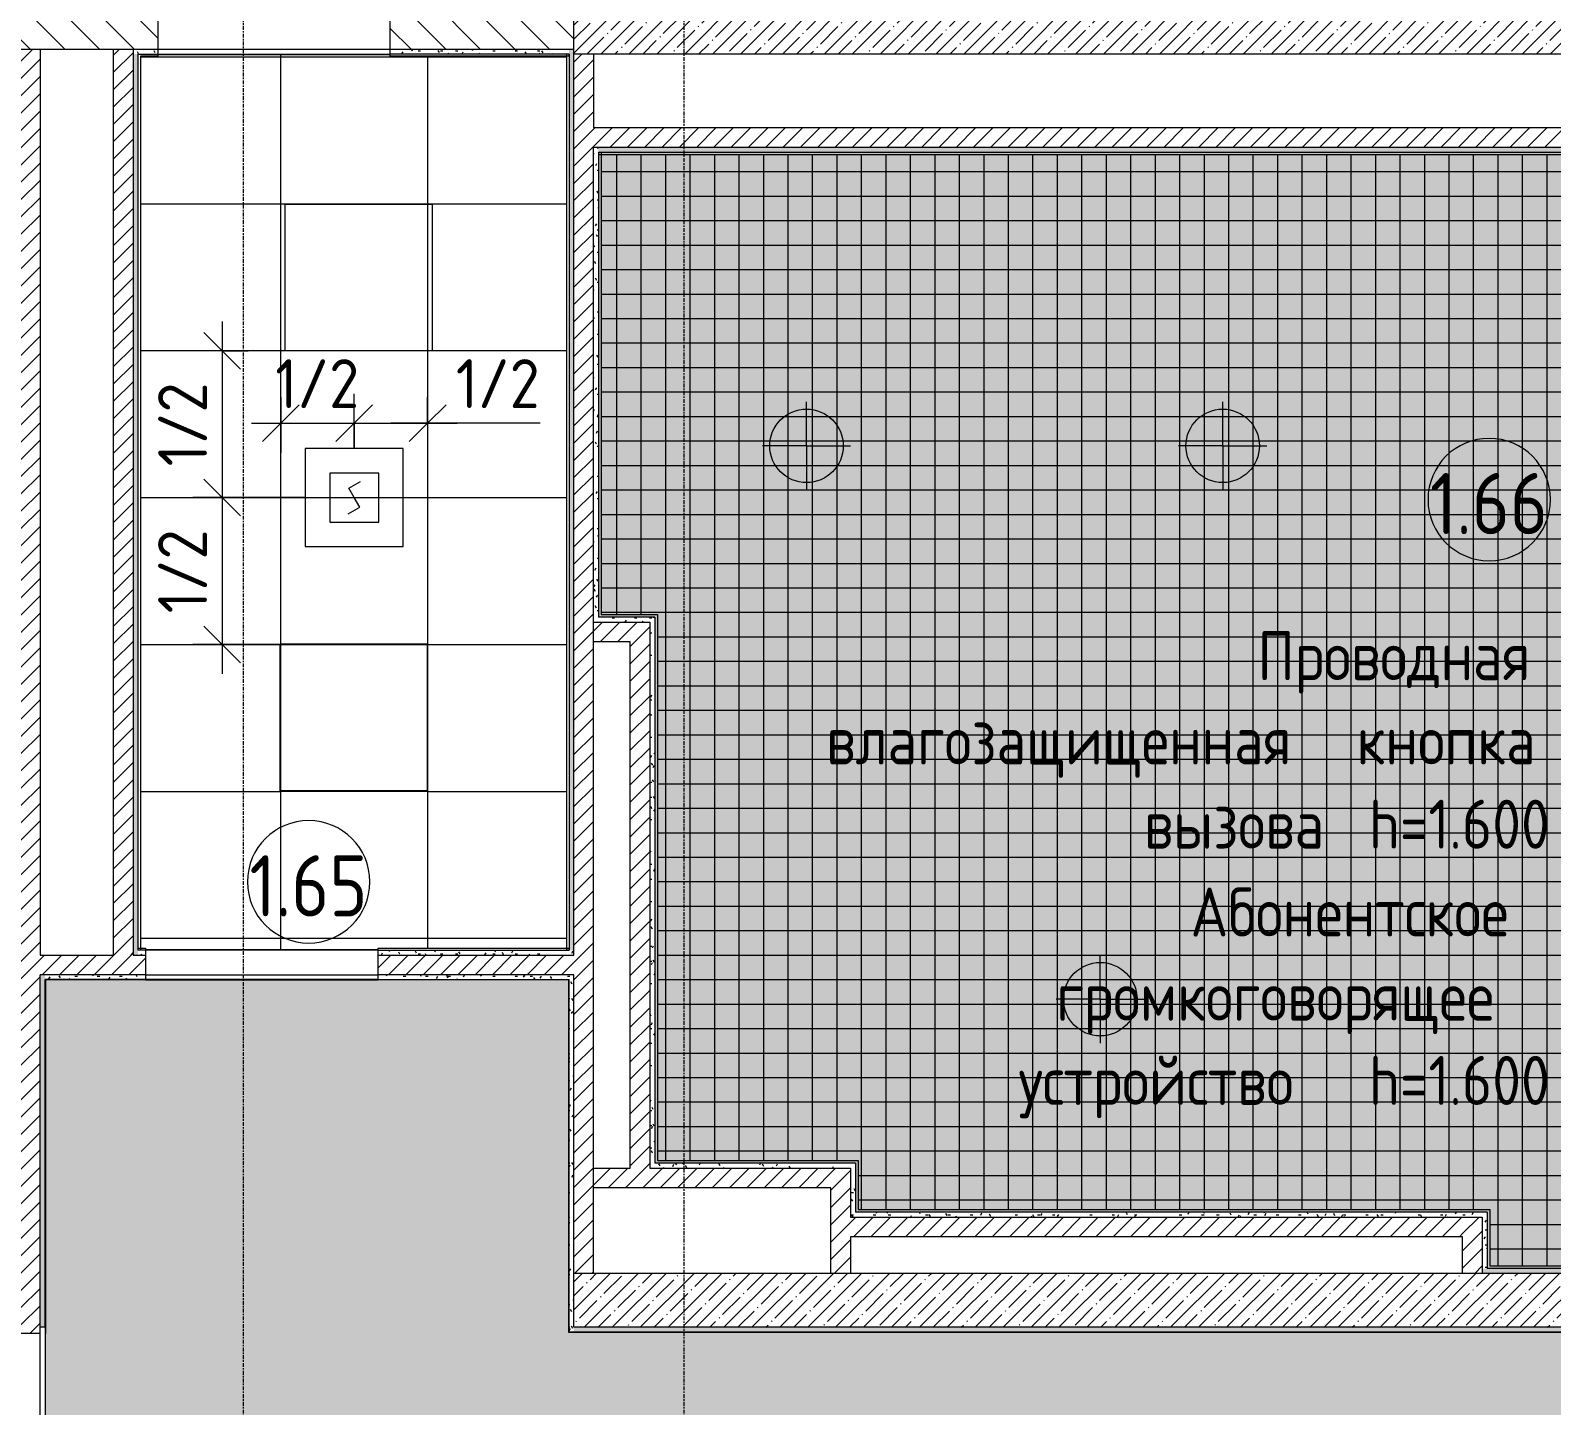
# Model space of a CAD drawing. Header units: millimetres. Extents: x 81610 to 276841, y -8553 to 29000.
# Drawn here: x 91990 to 98203, y 4860 to 10477 of the extents above; entities that cross this region are included whole.
import ezdxf

# ---------------------------------------------------------------- set-up
doc = ezdxf.new("R2010")
doc.units = ezdxf.units.MM
doc.linetypes.add('Осевая', pattern=[31.75, 6.35, -4.7625, 15.875, -4.7625])
for name, color, linetype, lineweight in [('A-ANNO-DIMS', 7, 'Continuous', 9), ('A-ANNO-DIMS-100', 7, 'Continuous', 9), ('A-ANNO-NOTE', 7, 'Continuous', 9), ('A-AREA-IDEN', 7, 'Continuous', 9), ('A-CLNG-PATT', 7, 'Continuous', 9), ('A-WALL', 7, 'Continuous', 9), ('I-WALL', 7, 'Continuous', 9), ('Q-SPCQ', 7, 'Continuous', 9), ('Оси-2', 7, 'Осевая', 9)]:
    doc.layers.add(name, color=color, linetype=linetype, lineweight=lineweight)
for name, color, linetype, lineweight, true_color in [('A-CLNG-1', 7, 'Continuous', 9, 0xeaeaea), ('A-WALL-1', 7, 'Continuous', 9, 0x3c3c3c), ('A-WALL-FNSH-1', 7, 'Continuous', 9, 0x3c3c3c), ('G-ANNO-TEXT-1', 7, 'Continuous', 9, 0x3c3c3c), ('I-WALL-1', 7, 'Continuous', 9, 0x535353), ('Q-SPCQ-4', 1, 'Continuous', 9, 0xff0000)]:
    doc.layers.add(name, color=color, linetype=linetype, lineweight=lineweight, true_color=true_color)
doc.layers.add('A-CLNG-PATT-1', color=7, linetype='Continuous', lineweight=9, transparency=1)
doc.styles.add('GOST Common', font='GOST_Common.ttf', dxfattribs={"width": 0.9, "height": 250})
doc.styles.add('GOST Common_1', font='GOST_Common.ttf', dxfattribs={"width": 0.9, "height": 200})
doc.styles.add('ISOCPEUR_1', font='isocpeur.ttf', dxfattribs={"width": 0.9, "height": 200})
doc.dimstyles.new('ISO-2_0_0_9К_Средний_округл2', dxfattribs={"dimscale": 304.8, "dimtxt": 199.196235, "dimasz": 0.492126, "dimexe": 0.393701, "dimexo": 0, "dimgap": 0, "dimtad": 1, "dimdec": 0, "dimrnd": 10, "dimzin": 0, "dimdsep": 46, "dimtxsty": 'ISOCPEUR_1', "dimblk1": 'OBLIQUE', "dimblk2": 'OBLIQUE', "dimsah": 1, "dimcen": 0.09, "dimdle": 0.393701, "dimazin": 0, "dimtfac": 1, "dimtdec": 4, "dimtix": 1, "dimtmove": 0, "dimatfit": 3, "dimfxl": 1, "dimtvp": 1, "dimtolj": 1, "dimtzin": 0, "dimarcsym": 2})
doc.dimstyles.new('ISO-2_0_0_9К_Средний_округл2_1', dxfattribs={"dimscale": 304.8, "dimtxt": 199.196235, "dimasz": 0.492126, "dimexe": 0.393701, "dimexo": 0, "dimgap": 0, "dimtad": 1, "dimdec": 0, "dimrnd": 10, "dimzin": 0, "dimdsep": 46, "dimtxsty": 'ISOCPEUR_1', "dimblk1": 'OBLIQUE', "dimblk2": 'OBLIQUE', "dimsah": 1, "dimcen": 0.09, "dimdle": 0.393701, "dimazin": 0, "dimtfac": 1, "dimtdec": 4, "dimtix": 1, "dimtmove": 1, "dimatfit": 3, "dimfxl": 1, "dimtvp": 1, "dimtolj": 1, "dimtzin": 0, "dimarcsym": 2})
pattern_1 = [(45, (0, 0), (-35.35534, 35.35534), [])]
pattern_2 = [(45, (0, 0), (-57.024626, 57.024626), []), (45, (57.025, 0), (-57.024626, 57.024626), [100.806, -20.161, 3.353, -16.808])]
pattern_3 = [(0, (0, 0), (121.92, 30.48), [10.058, -81.382, 10.058, -81.382, -487.68]), (0, (0, 0), (121.92, 30.48), [-182.88, 10.058, -172.822, 10.058, -81.382, -213.36]), (0, (0, 0), (121.92, 30.48), [-457.2, 10.058, -50.902, 10.058, -142.342]), (120, (45.72, 15.24), (-87.356454, 90.345817), [10.058, -81.382, 10.058, -81.382, -487.68]), (120, (45.72, 15.24), (-87.356454, 90.345817), [-182.88, 10.058, -172.822, 10.058, -81.382, -213.36]), (120, (45.72, 15.24), (-87.356454, 90.345817), [-457.2, 10.058, -50.902, 10.058, -142.342]), (240, (60.96, 76.2), (-34.563546, -120.825817), [10.058, -81.382, 10.058, -81.382, -487.68]), (240, (60.96, 76.2), (-34.563546, -120.825817), [-182.88, 10.058, -172.822, 10.058, -81.382, -213.36]), (240, (60.96, 76.2), (-34.563546, -120.825817), [-457.2, 10.058, -50.902, 10.058, -142.342])]

# ---------------------------------------------------------------- blocks, each defined once
blk = doc.blocks.new('Извещатель потолочный - Монтируемые на перекрытии-33237715-Сводный план потолков 1 этажа в осях 23-33')
at = {"layer": 'Q-SPCQ'}
for p, q in [((-300, 300), (-300, -100)), ((100, 300), (-300, 300)), ((100, -100), (100, 300)), ((0, 200), (-200, 200)), ((-200, 200), (-200, 0)), ((0, 0), (0, 200)), ((-122.5, 139), (-74.9, 166.5)), ((-100, 100), (-122.5, 139)), ((-77.5, 61), (-100, 100)), ((-200, 0), (0, 0)), ((-125.1, 33.5), (-77.5, 61)), ((-300, -100), (100, -100))]:
    blk.add_line(p, q, dxfattribs=at)
blk = doc.blocks.new('Марка_Помещения - Номер-25198446-Сводный план потолков 1 этажа в осях 23-33')
at = {"layer": 'A-AREA-IDEN'}
for start, end in [(360, 180), (180, 360)]:
    blk.add_arc((0, 0), 2.5, start, end, dxfattribs=at)
blk = doc.blocks.new('DIMBLOCK145-Сводный план потолков 1 этажа в осях 23-33')
at = {"layer": 'A-ANNO-DIMS-100'}
for p, q in [((93012.5, 8978.9), (93012.5, 8752.8)), ((93012.5, 8872.8), (93012.5, 8978.9)), ((93312.5, 8768.5), (93312.5, 8992.8)), ((92892.5, 8872.8), (93312.5, 8872.8)), ((93312.5, 8872.8), (93312.5, 8768.5))]:
    blk.add_line(p, q, dxfattribs=at)
at = {"layer": 'A-ANNO-DIMS-100', "lineweight": 20}
for p, q in [((93012.5, 8872.8), (93087.5, 8947.8)), ((93312.5, 8872.8), (93387.5, 8947.8)), ((93012.5, 8872.8), (92937.5, 8797.8)), ((93312.5, 8872.8), (93237.5, 8797.8))]:
    blk.add_line(p, q, dxfattribs=at)
at = {"layer": 'A-ANNO-DIMS-100', "color": 0, "insert": (92990.1, 9134.1), "char_height": 200, "width": 413.715, "attachment_point": 1, "line_spacing_factor": 1.149209, "style": 'ISOCPEUR_1'}
blk.add_mtext('1/2', dxfattribs=at)
blk = doc.blocks.new('_Oblique')
at = {"color": 0, "linetype": 'ByBlock', "lineweight": -2}
blk.add_line((-0.5, -0.5), (0.5, 0.5), dxfattribs=at)
blk = doc.blocks.new('DIMBLOCK146-Сводный план потолков 1 этажа в осях 23-33')
at = {"layer": 'A-ANNO-DIMS-100'}
for p, q in [((93312.5, 8768.5), (93312.5, 8992.8)), ((93612.5, 8978.9), (93612.5, 8752.8)), ((93612.5, 8872.8), (93612.5, 8978.9)), ((93312.5, 8872.8), (93732.5, 8872.8)), ((93312.5, 8872.8), (93312.5, 8768.5)), ((93627.7, 8872.8), (93462.5, 8872.8)), ((94072.5, 8872.8), (93627.7, 8872.8))]:
    blk.add_line(p, q, dxfattribs=at)
at = {"layer": 'A-ANNO-DIMS-100', "lineweight": 20}
for p, q in [((93312.5, 8872.8), (93387.5, 8947.8)), ((93612.5, 8872.8), (93687.5, 8947.8)), ((93312.5, 8872.8), (93237.5, 8797.8)), ((93612.5, 8872.8), (93537.5, 8797.8))]:
    blk.add_line(p, q, dxfattribs=at)
at = {"layer": 'A-ANNO-DIMS-100', "color": 0, "insert": (93727.7, 9134.1), "char_height": 200, "width": 413.715, "attachment_point": 1, "line_spacing_factor": 1.149209, "style": 'ISOCPEUR_1'}
blk.add_mtext('1/2', dxfattribs=at)
blk = doc.blocks.new('DIMBLOCK147-Сводный план потолков 1 этажа в осях 23-33')
at = {"layer": 'A-ANNO-DIMS-100'}
for p, q in [((92772.8, 9288.5), (92772.8, 8568.5)), ((92878.9, 9168.5), (92652.8, 9168.5)), ((92772.8, 9168.5), (92878.9, 9168.5)), ((93112.5, 8568.5), (92652.8, 8568.5)), ((92772.8, 8568.5), (93112.5, 8568.5))]:
    blk.add_line(p, q, dxfattribs=at)
at = {"layer": 'A-ANNO-DIMS-100', "lineweight": 20}
for p, q in [((92772.8, 9168.5), (92697.8, 9243.5)), ((92772.8, 9168.5), (92847.8, 9093.5)), ((92772.8, 8568.5), (92697.8, 8643.5)), ((92772.8, 8568.5), (92847.8, 8493.5))]:
    blk.add_line(p, q, dxfattribs=at)
at = {"layer": 'A-ANNO-DIMS-100', "color": 0, "insert": (92511.5, 8696.1), "char_height": 200, "width": 413.715, "attachment_point": 1, "rotation": 90, "line_spacing_factor": 1.149209, "style": 'ISOCPEUR_1'}
blk.add_mtext('1/2', dxfattribs=at)
blk = doc.blocks.new('DIMBLOCK148-Сводный план потолков 1 этажа в осях 23-33')
at = {"layer": 'A-ANNO-DIMS-100', "lineweight": 20}
for p, q in [((92772.8, 8568.5), (92697.8, 8643.5)), ((92772.8, 8568.5), (92847.8, 8493.5)), ((92772.8, 7968.5), (92697.8, 8043.5)), ((92772.8, 7968.5), (92847.8, 7893.5))]:
    blk.add_line(p, q, dxfattribs=at)
at = {"layer": 'A-ANNO-DIMS-100'}
for p, q in [((93112.5, 8568.5), (92652.8, 8568.5)), ((92772.8, 8568.5), (92772.8, 7848.5)), ((92772.8, 8568.5), (93112.5, 8568.5)), ((93012.5, 7968.5), (92652.8, 7968.5)), ((92772.8, 7968.5), (93012.5, 7968.5))]:
    blk.add_line(p, q, dxfattribs=at)
at = {"layer": 'A-ANNO-DIMS-100', "color": 0, "insert": (92511.5, 8096.1), "char_height": 200, "width": 413.715, "attachment_point": 1, "rotation": 90, "line_spacing_factor": 1.149209, "style": 'ISOCPEUR_1'}
blk.add_mtext('1/2', dxfattribs=at)

msp = doc.modelspace()

# ---------------------------------------------------------------- hatches: boundary and pattern name
at = {"layer": 'A-CLNG-PATT'}
h = msp.add_hatch(dxfattribs=at)
h.set_pattern_fill('FP_36', color=256, style=0, pattern_type=2)
h.set_pattern_definition([(90, (93012.5, 7968.5), (-600, 4e-14), []), (180, (93012.5, 7968.5), (-7e-14, -600), [])])
h.paths.add_polyline_path([(92604.6, 6720), (93410, 6720), (93410, 6729), (94181, 6730.1), (94181, 10371), (93460, 10371), (93460, 10380), (92510, 10380), (92510, 10371), (92439, 10370.6), (92439, 6729), (92460, 6729), (92460, 6720)])
h.paths.add_polyline_path([(93012.5, 7368.5), (93012.5, 7968.5), (93612.5, 7968.5), (93612.5, 7368.5)])
h.paths.add_polyline_path([(93612.5, 9168.5), (93012.5, 9168.5), (93012.5, 9768.5), (93612.5, 9768.5)])
h = msp.add_hatch(dxfattribs=at)
h.set_pattern_fill('FP_33', color=256, style=0, pattern_type=2)
h.set_pattern_definition([(0, (97685, 7700), (0, -100), []), (270, (97685, 7700), (-100, -6e-15), [])])
h.paths.add_polyline_path([(100710, 5420), (100710, 5431), (101049, 5431), (101049, 9969), (94321, 9969), (94321, 8091), (94551, 8091), (94551.1, 5861), (95371, 5861), (95371, 5661), (97951, 5661), (97951, 5431), (99660, 5431), (99660, 5420), (100685, 5420)])
h.paths.add_polyline_path([(99284.5, 5501.7), (99234.5, 5501.7), (99234.5, 5516.7), (99284.5, 5516.7)])
h.paths.add_polyline_path([(99434.5, 5501.7), (99434.5, 5516.7), (99484.5, 5516.7), (99484.5, 5501.7)])
at = {"layer": 'A-CLNG-PATT-1'}
h = msp.add_hatch(color=256, dxfattribs=at)
h.paths.add_polyline_path([(101883, 170), (105510, 170), (105510, 520), (106030, 520), (106030, 170), (107110, 170), (107110, 10380), (101630, 10379), (101630, 520), (101871, 520), (101871, 170)])
h.paths.add_polyline_path([(92604.6, 170), (97058.1, 170), (97058.1, 520), (98150, 520), (98150, 170), (101550, 171), (101550, 521), (101570, 521), (101569, 5160), (94190, 5160), (94189, 6600), (92050, 6599), (92050, 525), (92446, 525), (92446, 170)])
h.paths.add_polyline_path([(100860, 5139), (100860, 5159), (100960, 5159), (100960, 5139)])
h.paths.add_polyline_path([(100235, 5139), (100135, 5139), (100135, 5159), (100235, 5159)])
h = msp.add_hatch(color=256, dxfattribs=at)
h.paths.add_polyline_path([(100710, 5420), (100710, 5431), (101049, 5431), (101049, 9969), (94321, 9969), (94321, 8091), (94551, 8091), (94551.1, 5861), (95371, 5861), (95371, 5661), (97951, 5661), (97951, 5431), (99660, 5431), (99660, 5420), (100685, 5420)])
h.paths.add_polyline_path([(99284.5, 5501.7), (99234.5, 5501.7), (99234.5, 5516.7), (99284.5, 5516.7)])
h.paths.add_polyline_path([(99434.5, 5501.7), (99434.5, 5516.7), (99484.5, 5516.7), (99484.5, 5501.7)])
at = {"layer": 'I-WALL'}
h = msp.add_hatch(dxfattribs=at)
h.set_pattern_fill('FP_4', color=256, style=0, pattern_type=2)
h.set_pattern_definition([(135, (0, 0), (-70.71068, -70.71068), [])])
h.paths.add_polyline_path([(107130, 10400), (107130, 10600), (105095, 10600), (105095, 10400), (106071.9, 10400)])
h.paths.add_polyline_path([(103378.4, 10400), (103645, 10400), (103645, 10600), (101610, 10600), (101610, 10400), (102031.7, 10400)])
h.paths.add_polyline_path([(93951.3, 10400), (94210, 10400), (94210, 10600), (93460, 10600), (93460, 10400)])
h.paths.add_polyline_path([(91950, 10400), (92510, 10400), (92510, 10600), (91385, 10600), (91385, 10400), (91931.2, 10400)])
h.paths.add_polyline_path([(89610, 10400), (89985, 10400), (89985, 10600), (89610, 10600), (89610, 10463.7)])
h = msp.add_hatch(dxfattribs=at)
h.set_pattern_fill('FP_2', color=256, style=0, pattern_type=2)
h.set_pattern_definition(pattern_2)
h.paths.add_polyline_path([(101610, 10380), (101610, 10600), (94210, 10600), (94210, 10380), (100685, 10380)])
h = msp.add_hatch(dxfattribs=at)
h.set_pattern_fill('FP_3', color=256, style=0, pattern_type=2)
h.set_pattern_definition(pattern_1)
h.paths.add_polyline_path([(92030, 100), (92030, 3755), (91950, 3755), (91950, 100)])
h.paths.add_polyline_path([(92030, 5155), (92030, 10400), (91950, 10400), (91950, 5155)])
h = msp.add_hatch(dxfattribs=at)
h.set_pattern_fill('FP_3', color=256, style=0, pattern_type=2)
h.set_pattern_definition(pattern_1)
h.paths.add_polyline_path([(92410, 6700), (92410, 10400), (92330, 10400), (92330, 6700)])
h = msp.add_hatch(dxfattribs=at)
h.set_pattern_fill('FP_31', color=256, style=0, pattern_type=2)
h.set_pattern_definition(pattern_3)
h.paths.add_polyline_path([(92510, 10380), (92510, 10400), (92410, 10400), (92410, 10380), (92430, 10380)])
h.paths.add_polyline_path([(94190, 10380), (94190, 10400), (93460, 10400), (93460, 10380), (94181, 10380)])
h = msp.add_hatch(dxfattribs=at)
h.set_pattern_fill('FP_31', color=256, style=0, pattern_type=2)
h.set_pattern_definition(pattern_3)
h.paths.add_polyline_path([(92410, 6700), (92430, 6700), (92430, 10380), (92410, 10380), (92410, 9999.4)])
h = msp.add_hatch(dxfattribs=at)
h.set_pattern_fill('FP_31', color=256, style=0, pattern_type=2)
h.set_pattern_definition(pattern_3)
h.paths.add_polyline_path([(94210, 6720), (94210, 10400), (94190, 10400), (94190, 6720)])
h = msp.add_hatch(dxfattribs=at)
h.set_pattern_fill('FP_3', color=256, style=0, pattern_type=2)
h.set_pattern_definition(pattern_1)
h.paths.add_polyline_path([(94290, 5400), (94290, 10380), (94210, 10380), (94210, 5400)])
h = msp.add_hatch(dxfattribs=at)
h.set_pattern_fill('FP_3', color=256, style=0, pattern_type=2)
h.set_pattern_definition(pattern_1)
h.paths.add_polyline_path([(101080, 10000), (101080, 10080), (94290, 10080), (94290, 10000), (100685, 10000)])
h = msp.add_hatch(dxfattribs=at)
h.set_pattern_fill('FP_31', color=256, style=0, pattern_type=2)
h.set_pattern_definition(pattern_3)
h.paths.add_polyline_path([(94290, 8060), (94310, 8060), (94310, 10000), (94290, 9999.4), (94290, 8142.3)])
h = msp.add_hatch(dxfattribs=at)
h.set_pattern_fill('FP_31', color=256, style=0, pattern_type=2)
h.set_pattern_definition(pattern_3)
h.paths.add_polyline_path([(101080, 9980), (101080, 10000), (94310, 9999.4), (94310, 9980), (101060, 9980)])
for points in [[(94310, 8080), (94321, 8080), (94321, 9980), (94310, 9980), (94310, 8142.3)], [(101060, 9969), (101060, 9980), (94310, 9980), (94310, 9969), (100685, 9969)], [(94551, 8080), (94551, 8091), (94321, 8091), (94321, 8080), (94540, 8080)], [(94551, 5850), (94551, 8080), (94540, 8080), (94540, 5850)], [(95371, 5850), (95371, 5861), (94551, 5861), (94551, 5850), (95360, 5850)], [(95371, 5650), (95371, 5850), (95360, 5850), (95360, 5650)], [(97951, 5650), (97951, 5661), (95371, 5661), (95371, 5650), (97940, 5650)], [(97951, 5420), (97951, 5650), (97940, 5650), (97940, 5420)]]:
    msp.add_hatch(color=256, dxfattribs=at).paths.add_polyline_path(points)
h = msp.add_hatch(dxfattribs=at)
h.set_pattern_fill('FP_31', color=256, style=0, pattern_type=2)
h.set_pattern_definition(pattern_3)
h.paths.add_polyline_path([(94310, 8060), (94520, 8060), (94520, 8080), (94310, 8080)])
h = msp.add_hatch(dxfattribs=at)
h.set_pattern_fill('FP_31', color=256, style=0, pattern_type=2)
h.set_pattern_definition(pattern_3)
h.paths.add_polyline_path([(94520, 5850), (94540, 5850), (94540, 8080), (94520, 8080), (94520, 6285.1)])
h = msp.add_hatch(dxfattribs=at)
h.set_pattern_fill('FP_3', color=256, style=0, pattern_type=2)
h.set_pattern_definition(pattern_1)
h.paths.add_polyline_path([(94290, 7980), (94520, 7980), (94520, 8060), (94290, 8060)])
h = msp.add_hatch(dxfattribs=at)
h.set_pattern_fill('FP_3', color=256, style=0, pattern_type=2)
h.set_pattern_definition(pattern_1)
h.paths.add_polyline_path([(94520, 5830), (94520, 7980), (94440, 7980), (94440, 5830)])
h = msp.add_hatch(dxfattribs=at)
h.set_pattern_fill('FP_31', color=256, style=0, pattern_type=2)
h.set_pattern_definition(pattern_3)
h.paths.add_polyline_path([(92460, 6700), (92460, 6720), (92430, 6720), (92430, 6700)])
h.paths.add_polyline_path([(94210, 6700), (94210, 6720), (93410, 6720), (93410, 6700), (93951.3, 6700)])
h = msp.add_hatch(dxfattribs=at)
h.set_pattern_fill('FP_3', color=256, style=0, pattern_type=2)
h.set_pattern_definition(pattern_1)
h.paths.add_polyline_path([(94210, 6620), (94210, 6700), (93410, 6700), (93410, 6620), (93951.3, 6620)])
h.paths.add_polyline_path([(92030, 6620), (92460, 6620), (92460, 6700), (92030, 6700)])
h = msp.add_hatch(dxfattribs=at)
h.set_pattern_fill('FP_31', color=256, style=0, pattern_type=2)
h.set_pattern_definition(pattern_3)
h.paths.add_polyline_path([(92030, 525), (92050, 525), (92050, 3730), (92030, 3730), (92030, 713.7)])
h.paths.add_polyline_path([(92050, 5180), (92050, 6620), (92030, 6620), (92030, 5180)])
h = msp.add_hatch(dxfattribs=at)
h.set_pattern_fill('FP_31', color=256, style=0, pattern_type=2)
h.set_pattern_definition(pattern_3)
h.paths.add_polyline_path([(94210, 6600), (94210, 6620), (93410, 6620), (93410, 6600), (94190, 6600)])
h.paths.add_polyline_path([(92460, 6600), (92460, 6620), (92050, 6620), (92050, 6600)])
h = msp.add_hatch(dxfattribs=at)
h.set_pattern_fill('FP_31', color=256, style=0, pattern_type=2)
h.set_pattern_definition(pattern_3)
h.paths.add_polyline_path([(94190, 5160), (94210, 5160), (94210, 6600), (94190, 6600), (94190, 6285.1)])
h = msp.add_hatch(dxfattribs=at)
h.set_pattern_fill('FP_31', color=256, style=0, pattern_type=2)
h.set_pattern_definition(pattern_3)
h.paths.add_polyline_path([(95298, 5830), (95340, 5830), (95340, 5850), (94520, 5850), (94520, 5830)])
h = msp.add_hatch(dxfattribs=at)
h.set_pattern_fill('FP_31', color=256, style=0, pattern_type=2)
h.set_pattern_definition(pattern_3)
h.paths.add_polyline_path([(95340, 5650), (95360, 5650), (95360, 5850), (95340, 5850), (95340, 5830)])
h = msp.add_hatch(dxfattribs=at)
h.set_pattern_fill('FP_3', color=256, style=0, pattern_type=2)
h.set_pattern_definition(pattern_1)
h.paths.add_polyline_path([(95260, 5750), (95260, 5830), (94290, 5830), (94290, 5750)])
h = msp.add_hatch(dxfattribs=at)
h.set_pattern_fill('FP_3', color=256, style=0, pattern_type=2)
h.set_pattern_definition(pattern_1)
h.paths.add_polyline_path([(95298, 5400), (95340, 5400), (95340, 5830), (95260, 5830), (95260, 5400)])
h = msp.add_hatch(dxfattribs=at)
h.set_pattern_fill('FP_31', color=256, style=0, pattern_type=2)
h.set_pattern_definition(pattern_3)
h.paths.add_polyline_path([(97920, 5630), (97920, 5650), (95340, 5650), (95340, 5630), (96644.8, 5630)])
h = msp.add_hatch(dxfattribs=at)
h.set_pattern_fill('FP_3', color=256, style=0, pattern_type=2)
h.set_pattern_definition(pattern_1)
h.paths.add_polyline_path([(97840, 5550), (97840, 5630), (95340, 5630), (95340, 5550), (96644.8, 5550)])
h = msp.add_hatch(dxfattribs=at)
h.set_pattern_fill('FP_3', color=256, style=0, pattern_type=2)
h.set_pattern_definition(pattern_1)
h.paths.add_polyline_path([(97840, 5400), (97920, 5400), (97920, 5630), (97840, 5630), (97840, 5550)])
h = msp.add_hatch(dxfattribs=at)
h.set_pattern_fill('FP_31', color=256, style=0, pattern_type=2)
h.set_pattern_definition(pattern_3)
h.paths.add_polyline_path([(97920, 5420), (97940, 5420), (97940, 5650), (97920, 5650), (97920, 5630)])
h = msp.add_hatch(dxfattribs=at)
h.set_pattern_fill('FP_31', color=256, style=0, pattern_type=2)
h.set_pattern_definition(pattern_3)
h.paths.add_polyline_path([(101080, 5400), (101080, 5420), (100710, 5420), (100710, 5400)])
h.paths.add_polyline_path([(99660, 5400), (99660, 5420), (97920, 5420), (97920, 5400), (97991.5, 5400)])
h = msp.add_hatch(color=256, dxfattribs=at)
h.paths.add_polyline_path([(100710, 5420), (101060, 5420), (101060, 5431), (100710, 5431)])
h.paths.add_polyline_path([(99660, 5420), (99660, 5431), (97951, 5431), (97951, 5420), (97991.5, 5420)])
h = msp.add_hatch(dxfattribs=at)
h.set_pattern_fill('FP_2', color=256, style=0, pattern_type=2)
h.set_pattern_definition(pattern_2)
h.paths.add_polyline_path([(101610, 5180), (101610, 5400), (100710, 5400), (100710, 5180), (101570, 5180)])
h.paths.add_polyline_path([(99660, 5180), (99660, 5400), (94210, 5400), (94210, 5180), (97991.5, 5180)])
h = msp.add_hatch(dxfattribs=at)
h.set_pattern_fill('FP_31', color=256, style=0, pattern_type=2)
h.set_pattern_definition(pattern_3)
h.paths.add_polyline_path([(101570, 5160), (101570, 5180), (100710, 5180), (100710, 5160), (101569, 5160)])
h.paths.add_polyline_path([(99660, 5160), (99660, 5180), (94210, 5180), (94210, 5160), (97991.5, 5160)])

# ---------------------------------------------------------------- linework, layer by layer
at = {"layer": 'A-ANNO-NOTE'}
for p, q in [((93030.4, 9767.7), (93630.4, 9767.7)), ((93030.4, 9167.7), (93030.4, 9767.7)), ((93630.4, 9767.7), (93630.4, 9167.7)), ((93630.4, 9167.7), (93030.4, 9167.7)), ((95160, 8780), (95160, 8960)), ((96860, 8780), (96860, 8960)), ((95160, 8780), (94980, 8780)), ((95160, 8780), (95160, 8600)), ((95160, 8780), (95340, 8780)), ((96860, 8780), (96680, 8780)), ((96860, 8780), (96860, 8600)), ((96860, 8780), (97040, 8780)), ((93010, 7971), (93610, 7971)), ((93010, 7371), (93010, 7971)), ((93610, 7971), (93610, 7371)), ((93610, 7371), (93010, 7371)), ((96360, 6520), (96360, 6700)), ((96360, 6520), (96180, 6520)), ((96360, 6520), (96360, 6340)), ((96360, 6520), (96540, 6520))]:
    msp.add_line(p, q, dxfattribs=at)
for centre in [(95160, 8780), (96860, 8780), (96360, 6520)]:
    msp.add_circle(centre, 150, dxfattribs=at)
at = {"layer": 'A-CLNG-1'}
for p, q in [((93012.5, 9168.5), (93012.5, 9768.5)), ((93012.5, 9768.5), (93612.5, 9768.5)), ((93612.5, 9768.5), (93612.5, 9168.5)), ((93612.5, 9168.5), (93012.5, 9168.5)), ((93012.5, 7368.5), (93012.5, 7968.5)), ((93012.5, 7968.5), (93612.5, 7968.5)), ((93612.5, 7968.5), (93612.5, 7368.5)), ((93612.5, 7368.5), (93012.5, 7368.5)), ((93410, 6600), (92050, 6600)), ((92050, 5180), (92050, 525)), ((100710, 5160), (94190, 5160))]:
    msp.add_line(p, q, dxfattribs=at)
at = {"layer": 'A-WALL'}
for p, q in [((92430, 10380), (92510, 10380)), ((92430, 6720), (92430, 10380)), ((94190, 10380), (94190, 6729)), ((94310, 9980), (101060, 9980)), ((94540, 8080), (94310, 8080)), ((94540, 8080), (94540, 5850)), ((93410, 6720), (94190, 6720)), ((94190, 6720), (94190, 6720.5)), ((92410, 6700), (92460, 6700)), ((93410, 6700), (94210, 6700)), ((92050, 5180), (92050, 6600)), ((93410, 6600), (94190, 6600)), ((94190, 5160), (94190, 6600)), ((95360, 5850), (94540, 5850)), ((95360, 5850), (95360, 5650)), ((97940, 5650), (95360, 5650)), ((97940, 5650), (97940, 5420)), ((99660, 5420), (97940, 5420))]:
    msp.add_line(p, q, dxfattribs=at)
at = {"layer": 'A-WALL-1'}
for p, q in [((92510, 10600), (92510, 10400)), ((93460, 10400), (93460, 10600)), ((94210, 6700), (94210, 10600)), ((91385, 10400), (92510, 10400)), ((92030, 10400), (92030, 6700)), ((92330, 6700), (92330, 10400)), ((92410, 10400), (92410, 6700)), ((92510, 10400), (92510, 10380)), ((93460, 10380), (93460, 10400)), ((93460, 10400), (94210, 10400)), ((94190, 10380), (93460, 10380)), ((101610, 10380), (94210, 10380)), ((94290, 10380), (94290, 10080)), ((94290, 10080), (101080, 10080)), ((94290, 5400), (94290, 10000)), ((94290, 10000), (101080, 10000)), ((94310, 9980), (94310, 8080)), ((94290, 8060), (94520, 8060)), ((94520, 8060), (94520, 5830)), ((94440, 7980), (94290, 7980)), ((94440, 5830), (94440, 7980)), ((92430, 6720), (92430.5, 6720)), ((92460, 6720), (92460, 6600)), ((93410, 6600), (93410, 6720)), ((92030, 6700), (92330, 6700)), ((92460, 6620), (92030, 6620)), ((92030, 5155), (92030, 6620)), ((94210, 6620), (93410, 6620)), ((94210, 5180), (94210, 6620)), ((94290, 5830), (94440, 5830)), ((94520, 5830), (95340, 5830)), ((95340, 5830), (95340, 5630)), ((95260, 5750), (94290, 5750)), ((95260, 5400), (95260, 5750)), ((95340, 5630), (97920, 5630)), ((97920, 5630), (97920, 5400)), ((97840, 5550), (95340, 5550)), ((95340, 5550), (95340, 5400)), ((97840, 5400), (97840, 5550)), ((99660, 5400), (94210, 5400)), ((92050, 5180), (92030, 5180)), ((99660, 5180), (94210, 5180)), ((92030, 5155), (91950, 5155))]:
    msp.add_line(p, q, dxfattribs=at)
at = {"layer": 'A-WALL-FNSH-1'}
for p, q in [((92510, 10380), (92510, 10371)), ((93460, 10371), (93460, 10380)), ((94181, 6720.5), (94181, 10380)), ((94189.5, 10380), (94189.5, 10371)), ((92510, 10371), (92439, 10371)), ((92439, 10371), (92439, 6720)), ((94189.5, 10371), (93460, 10371)), ((101060, 9969), (94310, 9969)), ((94321, 9980), (94321, 8091)), ((94321, 8091), (94551, 8091)), ((94551, 8091), (94551, 5861)), ((92430.5, 6720), (92430.5, 6729)), ((92430.5, 6729), (92460, 6729)), ((92460, 6720), (92430.5, 6720)), ((92460, 6729), (92460, 6720)), ((93410, 6720), (93410, 6729)), ((93410, 6729), (94190, 6729)), ((94190, 6720.5), (94181, 6720.5)), ((94190, 6729), (94190, 6720.5)), ((92460, 6599), (92051, 6599)), ((92051, 6599), (92051, 5155)), ((92460, 6600), (92460, 6599)), ((93410, 6599), (93410, 6600)), ((94189, 6599), (93410, 6599)), ((94189, 5159), (94189, 6599)), ((94551, 5861), (95371, 5861)), ((95371, 5861), (95371, 5661)), ((95371, 5661), (97951, 5661)), ((97951, 5661), (97951, 5431)), ((97951, 5431), (99660, 5431)), ((99660, 5159), (94189, 5159)), ((92051, 5155), (92050, 5155))]:
    msp.add_line(p, q, dxfattribs=at)
at = {"layer": 'I-WALL-1'}
for p, q in [((92510, 10400), (93460, 10400)), ((92510, 10380), (93460, 10380)), ((92510, 10379), (93460, 10379)), ((93410, 6721), (92460, 6721)), ((93410, 6720), (92460, 6720)), ((92460, 6620), (93410, 6620)), ((92460, 6599), (93410, 6599)), ((92030, 3755), (92030, 5155)), ((92051, 3755), (92051, 5155))]:
    msp.add_line(p, q, dxfattribs=at)
at = {"layer": 'Оси-2'}
for p, q in [((92860, 593.7), (92860, 19415.1)), ((94660, 593.7), (94660, 19415.1))]:
    msp.add_line(p, q, dxfattribs=at)

# ---------------------------------------------------------------- block references
at = {"layer": 'A-AREA-IDEN', "xscale": 99.99999999999993, "yscale": 99.99999999999993, "zscale": 99.99999999999993}
for p in [(97948.7, 8560.6), (93126.6, 6999.4)]:
    msp.add_blockref('Марка_Помещения - Номер-25198446-Сводный план потолков 1 этажа в осях 23-33', p, dxfattribs=at)
at = {"layer": 'Q-SPCQ-4'}
msp.add_blockref('Извещатель потолочный - Монтируемые на перекрытии-33237715-Сводный план потолков 1 этажа в осях 23-33', (93412.5, 8468.5), dxfattribs=at)

# ---------------------------------------------------------------- texts
at = {"layer": 'A-AREA-IDEN', "char_height": 250, "width": 606.076, "attachment_point": 1, "style": 'GOST Common'}
for s, insert in [('1.66', (97706.8, 8669.2)), ('1.65', (92884.7, 7108))]:
    msp.add_mtext(s, dxfattribs=dict(at, insert=insert))
at = {"layer": 'G-ANNO-TEXT-1', "char_height": 200, "attachment_point": 1, "style": 'GOST Common_1'}
for s, insert, width in [('Проводная', (97002.2, 8022.6), 1464.683), ('влагозащищенная', (95240.1, 7678.6), 2546.961), ('\\fGOST Common|b0|i0|c204|p34|;\\W.9; ', (97341.6, 7678.6), 79.367), ('кнопка', (97407, 7678.6), 974.05), (' h=1.600', (97347.5, 7334.7), 1046.202), ('вызова', (96537.9, 7334.7), 981.265), ('Абонентское', (96728.4, 6976.1), 1796.582), ('громкоговорящее', (96180.7, 6632.1), 2460.379), ('устройство', (96025.9, 6288.1), 1601.772), (' h=1.600', (97347.5, 6288.1), 1046.202)]:
    msp.add_mtext(s, dxfattribs=dict(at, insert=insert, width=width))

# ---------------------------------------------------------------- dimensions: what is measured, and where the dimension line sits
at = {"layer": 'A-ANNO-DIMS'}
for base, p1, p2, override, picture, middle in [((92772.8, 8568.5), (92878.9, 9168.5), (93112.5, 8568.5), {"dimpost": '<>', "dimfxl": 643.884478}, 'DIMBLOCK147-Сводный план потолков 1 этажа в осях 23-33', (92672.8, 8868.5)), ((92772.8, 7968.5), (93112.5, 8568.5), (93012.5, 7968.5), {"dimpost": '<>', "dimfxl": 608.276253}, 'DIMBLOCK148-Сводный план потолков 1 этажа в осях 23-33', (92672.8, 8268.5))]:
    dim = msp.add_linear_dim(base=base, p1=p1, p2=p2, angle=90, text='1/2', dimstyle='ISO-2_0_0_9К_Средний_округл2', override=override, dxfattribs=at)
    dim.commit()
    dim.dimension.update_dxf_attribs({"geometry": picture, "text_midpoint": middle})
dim = msp.add_linear_dim(base=(93312.5, 8872.8), p1=(93012.5, 8978.9), p2=(93312.5, 8768.5), text='1/2', dimstyle='ISO-2_0_0_9К_Средний_округл2', override={"dimpost": '<>', "dimfxl": 366.403467}, dxfattribs=at)
dim.commit()
dim.dimension.update_dxf_attribs({"geometry": 'DIMBLOCK145-Сводный план потолков 1 этажа в осях 23-33', "text_midpoint": (93162.5, 8972.8)})
dim = msp.add_linear_dim(base=(93612.5, 8872.8), p1=(93312.5, 8768.5), p2=(93612.5, 8978.9), text='1/2', dimstyle='ISO-2_0_0_9К_Средний_округл2_1', override={"dimpost": '<>', "dimfxl": 366.403467}, dxfattribs=at)
dim.commit()
dim.dimension.update_dxf_attribs({"geometry": 'DIMBLOCK146-Сводный план потолков 1 этажа в осях 23-33', "text_midpoint": (93934.6, 9000.8), "dimtype": 160})

doc.saveas('drawing.dxf')
